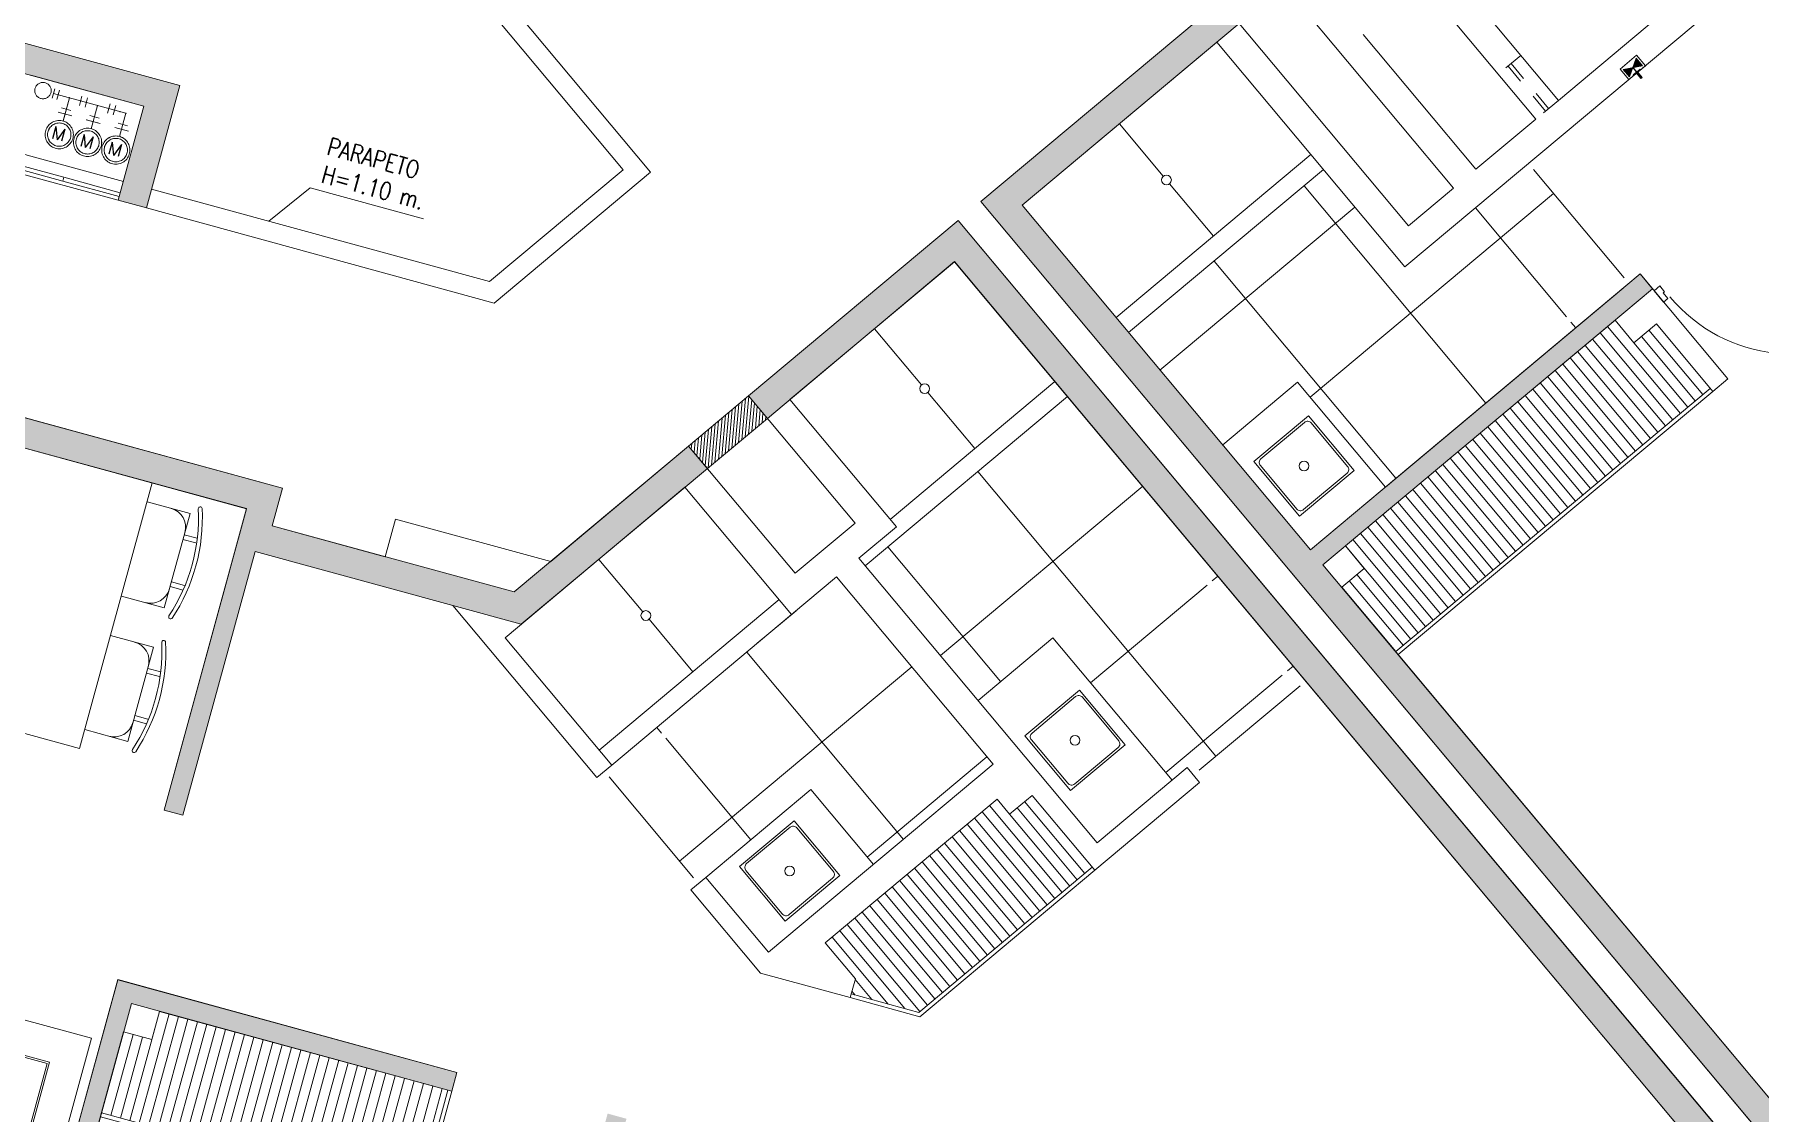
# Model space of a CAD drawing. Header units: millimetres. Extents: x 2471 to 2909, y 1327 to 1568.
# Drawn here: x 2630.37 to 2639.2, y 1347.14 to 1352.66 of the extents above; entities that cross this region are included whole.
import ezdxf
from ezdxf.enums import TextEntityAlignment as Align

# ---------------------------------------------------------------- set-up
doc = ezdxf.new("R2010")
doc.units = ezdxf.units.MM
for name, pattern in [('AF', [0.95, 0.75, -0.1, 0, -0.1]), ('CONTINUA', [0]), ('HIDDEN', [0.375, 0.25, -0.125])]:
    doc.linetypes.add(name, pattern=pattern)
doc.layers.get('0').update_dxf_attribs({"color": 251, "lineweight": 9})
for name, color, linetype, lineweight in [('A-MOBILIARIO', 251, 'Continuous', 13), ('A-MURO BAJO', 251, 'Continuous', 13), ('A-MUROS', 251, 'Continuous', 13), ('A-PLACAS', 251, 'Continuous', 13), ('A-PROYECCIONES', 251, 'HIDDEN', 13), ('A-PUERTAS', 251, 'Continuous', 13), ('A-SANITARIOS', 251, 'Continuous', 13), ('A_50_TextoIndicaciones', 251, 'Continuous', 13), ('ACCESORIOS', 251, 'Continuous', 13), ('AF', 251, 'AF', 13), ('CLOSET', 251, 'Continuous', 13), ('Gas', 251, 'G_Larga', 13), ('HATCH', 251, 'Continuous', 13)]:
    doc.layers.add(name, color=color, linetype=linetype, lineweight=lineweight)
doc.styles.add('ROMANS', font='romans.shx', dxfattribs={"width": 0.8})
doc.styles.get("Standard").update_dxf_attribs({"font": 'arial.ttf'})
doc.linetypes.add('G_Larga', pattern='A,2,-0.01,["G",Standard,S=0.1,R=0,X=0,Y=-0.05],-0.1', length=2.11)

# ---------------------------------------------------------------- blocks, each defined once
blk = doc.blocks.new('teeagua')
at = {"layer": 'ACCESORIOS', "ltscale": 10}
for p, q in [((-0.0598, -0.0252), (-0.0598, 0.0247)), ((0.0252, 0.0598), (-0.0247, 0.0598)), ((0.0598, -0.0252), (0.0598, 0.0247))]:
    blk.add_line(p, q, dxfattribs=at)
at = {"layer": 'ACCESORIOS'}
blk.add_point((0, 0), dxfattribs=at)
blk = doc.blocks.new('A-COMUN_PISO-1')
at = {"elevation": 0}
blk.add_lwpolyline([(-30.8446, 11.1118), (-30.5728, 11.1061), (-30.2299, 10.6125)], dxfattribs=at)
at = {"layer": 'A-MURO BAJO', "color": 4}
for p, q in [((-31.2853, 11.7462, 0), (-31.6275, 12.239, 0)), ((-31.3674, 11.6891, 0), (-31.7097, 12.1819, 0))]:
    blk.add_line(p, q, dxfattribs=at)
at = {"layer": 'A-MURO BAJO', "elevation": 0}
for points in [[(-29.1856, 16.7354), (-29.1856, 10.05), (-30.2289, 10.05), (-31.2818, 11.566)], [(-29.2856, 16.666), (-29.2856, 10.15), (-30.1766, 10.15), (-31.1997, 11.623)]]:
    blk.add_lwpolyline(points, dxfattribs=at)
at = {"layer": 'A-MUROS'}
for p, q in [((-31.299, 12.4672, 0), (-30.9567, 11.9744, 0)), ((-31.3674, 11.6891, 0), (-30.9567, 11.9744, 0)), ((-31.3674, 11.6891, 0), (-31.2818, 11.566, 0))]:
    blk.add_line(p, q, dxfattribs=at)
at = {"layer": 'A-MUROS', "elevation": 0}
blk.add_lwpolyline([(-31.2818, 11.5659), (-30.7479, 11.9368), (-32.4878, 14.4418)], dxfattribs=at)
at = {"layer": 'A-PUERTAS', "color": 6, "elevation": 0}
for points in [[(-31.5057, 11.9584), (-31.6768, 12.2047), (-31.6933, 12.1933), (-31.5221, 11.9469)], [(-31.5057, 11.9584), (-31.3346, 11.712), (-31.351, 11.7005), (-31.5221, 11.9469)]]:
    blk.add_lwpolyline(points, close=True, dxfattribs=at)
at = {"layer": 'AF'}
for p, q in [((-31.2908, 12.3066, 0), (-31.2498, 12.335, 0)), ((-31.2703, 12.3208, 0), (-31.0513, 12.0055, 0)), ((-31.2226, 12.2517, 0), (-31.3236, 12.1816, 0)), ((-31.3134, 12.2326, 0), (-31.2718, 12.1727, 0)), ((-31.137, 12.1286, 0), (-31.2381, 12.0584, 0)), ((-31.228, 12.1098, 0), (-31.1864, 12.0499, 0)), ((-31.0649, 12.0689, 0), (-31.1059, 12.0404, 0)), ((-31.0515, 12.0054, 0), (-31.1525, 11.9352, 0)), ((-31.1423, 11.9862, 0), (-31.1007, 11.9263, 0)), ((-31.115, 11.9919, 0), (-31.0865, 11.9509, 0))]:
    blk.add_line(p, q, dxfattribs=at)
for centre, radius in [((-31.3023, 12.3668, 0), 0.042), ((-31.3831, 12.1403, 0), 0.0723), ((-31.3831, 12.1403, 0), 0.0598), ((-31.2975, 12.0171, 0), 0.0723), ((-31.2975, 12.0171, 0), 0.0598), ((-31.2119, 11.8939, 0), 0.0723), ((-31.2119, 11.8939, 0), 0.0598)]:
    blk.add_circle(centre, radius, dxfattribs=at)
for p in [(-31.0688, 12.0304, 0), (-31.0515, 12.0054, 0)]:
    blk.add_point(p, dxfattribs=at)
at = {"layer": 'AF', "rotation": 124.7822214649635}
for p in [(-31.2226, 12.2517, 0), (-31.137, 12.1286, 0)]:
    blk.add_blockref('teeagua', p, dxfattribs=at)
at = {"layer": 'A_50_TextoIndicaciones', "color": 2, "style": 'ROMANS', "width": 0.8}
for s, p in [('PARAPETO', (-30.2269, 11.0153, 0)), ('H=1.10 m.', (-30.325, 10.9013, 0))]:
    blk.add_text(s, height=0.09, rotation=304.78222, dxfattribs=at).set_placement(p, align=Align.MIDDLE_CENTER)
at = {"layer": 'AF', "style": 'ROMANS', "width": 1.1}
for p in [(-31.43, 12.1567, 0), (-31.3444, 12.0335, 0), (-31.2589, 11.9103, 0)]:
    blk.add_text('M', height=0.064, rotation=304.78231, dxfattribs=at).set_placement(p)
blk = doc.blocks.new('ESTRUCTURAS_PISO-1')
at = {"layer": 'HATCH'}
h = blk.add_hatch(color=256, dxfattribs=at)
h.dxf.hatch_style = 1
h.paths.add_polyline_path([(0.15, 19.45), (0.15, 14.6), (0, 14.6), (0, 19.45)])
h.paths.add_polyline_path([(0.15, 25.95), (-5.75, 25.95), (-5.75, 24.9), (-5.6, 24.9), (-5.6, 25.8), (0, 25.8), (0, 20.55), (-1.4, 20.55), (-1.4, 20.45), (0, 20.45), (0, 19.5), (1.8, 19.5), (1.8, 20.15), (1.7, 20.15), (1.7, 19.65), (0.15, 19.65)])
h.paths.add_polyline_path([(-2.4, 21.4), (-2.3, 21.4), (-2.3, 23.1), (-5.75, 23.1), (-5.75, 21.8), (-5.65, 21.8), (-5.65, 23), (-2.4, 23)], flags=17)
h.paths.add_polyline_path([(-5.75, 20.45), (-2.3, 20.45), (-2.3, 20.6), (-5.75, 20.6)], flags=17)
h.paths.add_polyline_path([(-6.25, 17.5), (-6.25, 17.75), (-5, 17.75), (-5, 17.5)])
h.paths.add_polyline_path([(1.15, 15.1), (1.05, 15.1), (1.05, 13.1), (0.15, 13.1), (0.15, 13.7), (0, 13.7), (0, 13.025), (0, 12.35), (0.15, 12.35), (0.15, 12.95), (1.05, 12.95), (1.05, 10.95), (1.15, 10.95), (1.15, 12.95), (6.4, 12.95), (6.4, 12.6), (6.55, 12.6), (6.55, 13.025), (6.55, 13.45), (6.4, 13.45), (6.4, 13.1), (1.15, 13.1)])
h.paths.add_polyline_path([(0.15, 6.5), (0.15, 11.45), (0, 11.45), (0, 6.6), (-1.45, 6.6), (-1.45, 7.05), (-4.1, 7.05), (-4.1, 6.9), (-1.6, 6.9), (-1.6, 6.45), (0, 6.45), (0, 1.15), (-0.9, 1.15), (-0.9, 1), (0, 1), (0, 0), (4.6, 0), (4.6, 0.15), (0.15, 0.15), (0.15, 6.35), (1.8, 6.35), (1.8, 6.5)])
h.paths.add_polyline_path([(2.7, 5.55), (6.15, 5.55), (6.15, 5.65), (2.7, 5.65)])
h.paths.add_polyline_path([(2.7, 6.45), (2.8, 6.45), (2.8, 8.15), (6.05, 8.15), (6.05, 6.85), (6.15, 6.85), (6.15, 8.25), (2.7, 8.25)])
h.paths.add_polyline_path([(2.8, 3.05), (6.05, 3.05), (6.05, 4.35), (6.15, 4.35), (6.15, 2.9), (2.7, 2.9), (2.7, 4.75), (2.8, 4.75)])
h.paths.add_polyline_path([(-8.4, 9.4), (-8.4, 9.3), (-6.65, 9.3), (-6.65, 8.4), (-7.25, 8.4), (-7.25, 8.25), (-6.5, 8.25), (-6.5, 15.55), (-4, 15.55), (-4, 8.25), (-1.9, 8.25), (-1.9, 8.4), (-3.85, 8.4), (-3.85, 12.1), (-1.2, 12.1), (-1.2, 12.25), (-3.85, 12.25), (-3.85, 13.85), (-1.2, 13.85), (-1.2, 14), (-3.85, 14), (-3.85, 15.7), (-6.65, 15.7), (-6.65, 9.4)])
h.paths.add_polyline_path([(-10.9, 0.4), (-10.75, 0.4), (-10.75, 3.5), (-10.6, 3.5), (-10.6, 0.2), (-10.9, 0.2)])
h.paths.add_polyline_path([(-6.15, 5.25), (-6.3, 5.25), (-6.3, 6.9), (-11.1, 6.9), (-11.1, 7.05), (-4.75, 7.05), (-4.75, 6.9), (-6.15, 6.9)])
h.paths.add_polyline_path([(-12, 6.9), (-12.6, 6.9), (-12.6, 6), (-10.6, 6), (-10.6, 5.9), (-12.6, 5.9), (-12.6, 0.4), (-12.45, 0.4), (-12.45, 0.2), (-12.6, 0.2), (-12.75, 0.2), (-12.75, 6.9), (-14.95, 6.9), (-14.95, 7.05), (-12.6, 7.05), (-12, 7.05)])
h.paths.add_polyline_path([(-6.2, 4.25), (-7.8, 4.25), (-7.8, 0.8), (-6.6, 0.8), (-6.6, 0.7), (-7.9, 0.7), (-7.9, 4.35), (-6.2, 4.35)])
h.paths.add_polyline_path([(-5.3, 4.35), (-5.3, 0.7), (-5.4, 0.7), (-5.4, 4.35)])
h.paths.add_polyline_path([(-2.8, 4.25), (-4.5, 4.25), (-4.5, 4.35), (-2.7, 4.35), (-2.7, 0.7), (-4.1, 0.7), (-4.1, 0.8), (-2.8, 0.8)])
h.paths.add_polyline_path([(-8.1, 14.9), (-8.4, 14.9), (-8.4, 11.8), (-8.25, 11.8), (-8.25, 14.7), (-8.1, 14.7)])
h.paths.add_polyline_path([(-16.3, 11.05), (-14.6, 11.05), (-14.6, 10.95), (-16.4, 10.95), (-16.4, 14.4), (-15, 14.4), (-15, 14.3), (-16.3, 14.3)])
h.paths.add_polyline_path([(-12.8, 10.05), (-12.8, 8.4), (-8.15, 8.4), (-8.15, 8.25), (-14.35, 8.25), (-14.35, 8.4), (-12.95, 8.4), (-12.95, 10.05)])
h.paths.add_polyline_path([(-13.7, 10.95), (-13.7, 14.4), (-13.8, 14.4), (-13.8, 10.95)])
h.paths.add_polyline_path([(-19.1, 8.4), (-19.1, 13.15), (-18.2, 13.15), (-18.2, 13.3), (-19.25, 13.3), (-19.25, 8.25), (-15, 8.25), (-15, 8.4)])
h.paths.add_polyline_path([(-11.2, 11.05), (-11.2, 14.3), (-12.45, 14.3), (-12.45, 14.4), (-11.1, 14.4), (-11.1, 10.95), (-12.9, 10.95), (-12.9, 11.05)])
h.paths.add_polyline_path([(-19.1, 0.85), (-17.8, 0.85), (-17.8, 0.7), (-19.25, 0.7), (-19.25, 7.05), (-17.65, 7.05), (-17.65, 6.9), (-19.1, 6.9), (-19.1, 4.6), (-16.9, 4.6), (-16.9, 4.5), (-19.1, 4.5)])
h.paths.add_polyline_path([(-16, 0.7), (-15.85, 0.7), (-15.85, 4.5), (-16, 4.5)])
h.paths.add_polyline_path([(-23.7117, 4.695), (-26.8328, 2.5272), (-26.7757, 2.4451), (-23.6547, 4.6128)])
h.paths.add_polyline_path([(-26.5244, 11.8122), (-27.6653, 13.4548), (-27.5421, 13.5404), (-26.4012, 11.8978), (-25.7851, 12.3256), (-25.3573, 11.7096), (-25.4805, 11.6241), (-25.8228, 12.1169), (-26.562, 11.6034), (-25.4211, 9.9608), (-25.5032, 9.9037), (-26.6441, 11.5464), (-30.8739, 8.6085), (-30.6743, 8.321), (-30.7975, 8.2355), (-31.2824, 8.9336), (-31.1592, 9.0192), (-30.9595, 8.7317)])
h.paths.add_polyline_path([(-22.35, 2.3), (-22.95, 2.3), (-22.95, 2.3712), (-23.7733, 3.5565), (-23.1983, 3.9558), (-23.1413, 3.8737), (-23.6341, 3.5314), (-22.8483, 2.4), (-22.25, 2.4), (-22.25, 0.2), (-22.95, 0.2), (-22.95, 0.3), (-22.35, 0.3)])
h.paths.add_polyline_path([(-25.968, 1.5451), (-26.0912, 1.4595), (-25.2164, 0.2), (-24.15, 0.2), (-24.15, 0.35), (-25.1379, 0.35)])
h.paths.add_polyline_path([(-24.2502, 5.295), (-25.22, 6.6912), (-28.1768, 4.6376), (-27.4352, 3.5699), (-27.5173, 3.5128), (-28.316, 4.6627), (-25.1949, 6.8304), (-24.1681, 5.352)])
h.paths.add_polyline_path([(-19.4, 0.7), (-20.45, 0.7), (-20.45, 0.85), (-19.55, 0.85), (-19.55, 6.9), (-20.8, 6.9), (-20.8, 7.05), (-19.4, 7.05)])
h.paths.add_polyline_path([(-24.9671, 10.8849), (-23.1416, 8.2566), (-24.4558, 7.3438), (-24.3987, 7.2617), (-23.2488, 8.0604), (-22.4428, 6.9), (-21.2, 6.9), (-21.2, 7.05), (-22.3644, 7.05), (-23.0971, 8.1049), (-22.9328, 8.219), (-24.8439, 10.9704)])
h.paths.add_polyline_path([(-29.6365, 12.0857), (-29.5509, 11.9625), (-32.0149, 10.2512), (-31.9293, 10.128), (-32.1346, 9.9854), (-32.3058, 10.2318)])
h.paths.add_polyline_path([(-36.7796, 20.0913), (-32.9194, 22.7724), (-33.0049, 22.8956), (-36.9884, 20.1289), (-36.3894, 19.2665), (-36.2662, 19.3521)])
h.paths.add_polyline_path([(-33.4575, 18.9895), (-32.4877, 17.5933), (-32.4056, 17.6503), (-33.4324, 19.1287), (-36.4303, 17.0465), (-35.6316, 15.8967), (-35.5495, 15.9537), (-36.2911, 17.0214)])
h.paths.add_polyline_path([(-31.9492, 16.9933), (-34.9471, 14.9111), (-34.89, 14.8289), (-31.8922, 16.9111)])
h.paths.add_polyline_path([(-33.4103, 12.8737), (-34.1233, 13.9004), (-34.2055, 13.8434), (-33.4354, 12.7346), (-30.4375, 14.8167), (-31.4358, 16.2541), (-31.518, 16.197), (-30.5767, 14.8418)])
h.paths.add_polyline_path([(-26.3945, 13.7287), (-26.5177, 13.6432), (-29.2559, 17.5855), (-29.1327, 17.6711)])
h.paths.add_polyline_path([(6.4, 14.95), (3.55, 14.95), (3.55, 15.1), (6.65, 15.1), (6.65, 14.8), (6.4, 14.8)])
h.paths.add_polyline_path([(2.7, 20.4), (6.15, 20.4), (6.15, 20.5), (2.7, 20.5)])
h.paths.add_polyline_path([(6.15, 17.8), (6.15, 19.2), (6.05, 19.2), (6.05, 17.9), (2.8, 17.9), (2.8, 19.6), (2.7, 19.6), (2.7, 17.8)])
h.paths.add_polyline_path([(5.05, 25.95), (0.2, 25.95), (0.2, 25.8), (4.9, 25.8), (4.9, 24.9), (5.05, 24.9)])
h.paths.add_polyline_path([(2.7, 23.1), (2.7, 21.3), (2.8, 21.3), (2.8, 23), (6.05, 23), (6.05, 21.7), (6.15, 21.7), (6.15, 23.1)])
h.paths.add_polyline_path([(-23.7523, 12.6418), (-22.0124, 10.1367), (-22.5463, 9.7659), (-22.6318, 9.8892), (-22.2212, 10.1744), (-23.8755, 12.5562), (-24.2862, 12.271), (-25.7123, 14.3243), (-25.5891, 14.4099), (-24.2485, 12.4797), (-23.2219, 13.1928), (-24.5054, 15.0408), (-24.9161, 14.7556), (-24.9731, 14.8377), (-24.4393, 15.2085), (-23.0987, 13.2784), (-18.7867, 16.2733), (-18.8723, 16.3965), (-18.708, 16.5106), (-18.5369, 16.2642)])
h.paths.add_polyline_path([(-20.0417, 18.0802), (-19.9562, 17.957), (-19.7919, 18.0711), (-19.963, 18.3175), (-22.4681, 16.5776), (-22.3825, 16.4544)])
h.paths.add_polyline_path([(-29.1612, 17.7122), (-30.6396, 16.6853), (-30.7252, 16.8085), (-29.37, 17.7498), (-32.9639, 22.9242), (-27.5431, 26.6892), (-26.8015, 25.6215), (-26.9247, 25.5359), (-27.5807, 26.4804), (-32.7551, 22.8865), (-29.8457, 18.6978), (-28.4906, 19.639), (-28.4335, 19.5569), (-29.7887, 18.6156)])
h.paths.add_polyline_path([(-27.4947, 19.7828), (-27.4376, 19.7007), (-24.5219, 21.7258), (-24.579, 21.808)])
h.paths.add_polyline_path([(-27.8689, 20.4969), (-27.951, 20.4399), (-28.9779, 21.9183), (-25.7747, 24.1431), (-25.7176, 24.0609), (-26.0051, 23.8613), (-25.2635, 22.7936), (-25.3456, 22.7365), (-26.0872, 23.8042), (-28.8387, 21.8932)])
h.paths.add_polyline_path([(-26.9812, 19.0436), (-26.0115, 17.6474), (-23.0958, 19.6725), (-23.8374, 20.7402), (-23.9195, 20.6832), (-23.2349, 19.6976), (-25.9864, 17.7866), (-26.8991, 19.1007)])
h.paths.add_polyline_path([(6.4, 11.25), (6.4, 11.1), (3.55, 11.1), (3.55, 10.95), (6.65, 10.95), (6.65, 11.25)])
edge = h.paths.add_edge_path()
edge.add_line((-29.9383, 6.8232), (-27.4744, 8.5346))
edge.add_line((-27.4744, 8.5346), (-27.5599, 8.6578))
edge.add_line((-27.5599, 8.6578), (-29.8186, 7.089))
edge.add_line((-29.8186, 7.089), (-29.9041, 7.2122))
edge.add_line((-29.9041, 7.2122), (-30.1095, 7.0696))
edge.add_line((-30.1095, 7.0696), (-29.9383, 6.8232))
edge = h.paths.add_edge_path(flags=17)
edge.add_line((-6.65, 15.7), (-6.25, 15.7))
h.paths.add_polyline_path([(-1.45, 15.4), (-1.45, 16.25), (-1.2, 16.25), (-1.2, 15.4)])
h.paths.add_polyline_path([(-2.6, 17.5), (-2.6, 17.75), (-1.5, 17.75), (-1.5, 17.5)])
h.paths.add_polyline_path([(-17.35, 7.05), (-15.85, 7.05), (-15.85, 6.9), (-17.35, 6.9)])
at = {"layer": 'A-PLACAS'}
for points in [[(-23.7523, 12.6418), (-22.0124, 10.1367), (-22.5463, 9.7659), (-22.6318, 9.8892), (-22.2212, 10.1744), (-23.8755, 12.5562), (-24.2862, 12.271), (-25.7123, 14.3243), (-25.5891, 14.4099), (-24.2485, 12.4797), (-23.2219, 13.1928), (-24.5054, 15.0408), (-24.9161, 14.7556), (-24.9731, 14.8377), (-24.4393, 15.2085), (-23.0987, 13.2784), (-18.7867, 16.2733), (-18.8723, 16.3965), (-18.708, 16.5106), (-18.5369, 16.2642)], [(-24.9671, 10.8849), (-23.1416, 8.2566), (-24.4558, 7.3438), (-24.3987, 7.2617), (-23.2488, 8.0604), (-22.4428, 6.9), (-21.2, 6.9), (-21.2, 7.05), (-22.3644, 7.05), (-23.0971, 8.1049), (-22.9328, 8.219), (-24.8439, 10.9704)], [(-19.1, 0.85), (-17.8, 0.85), (-17.8, 0.7), (-19.25, 0.7), (-19.25, 7.05), (-17.65, 7.05), (-17.65, 6.9), (-19.1, 6.9), (-19.1, 4.6), (-16.9, 4.6), (-16.9, 4.5), (-19.1, 4.5)], [(-24.2502, 5.295), (-25.22, 6.6912), (-28.1768, 4.6376), (-27.4352, 3.5699), (-27.5173, 3.5128), (-28.316, 4.6627), (-25.1949, 6.8304), (-24.1681, 5.352)]]:
    blk.add_lwpolyline(points, close=True, dxfattribs=at)
at = {"layer": 'A-PLACAS', "elevation": 0}
blk.add_lwpolyline([(-19.4, 0.7), (-20.45, 0.7), (-20.45, 0.85), (-19.55, 0.85), (-19.55, 6.9), (-20.8, 6.9), (-20.8, 7.05), (-19.4, 7.05)], close=True, dxfattribs=at)
blk = doc.blocks.new('BOWL-ITALGRIF_VARADERO')
blk.add_lwpolyline([(0.1825, 0.1825), (-0.1825, 0.1825), (-0.1825, -0.1825), (0.1825, -0.1825)], close=True)
blk.add_lwpolyline([(0.145, 0.17), (-0.145, 0.17, 0.414214), (-0.17, 0.145), (-0.17, -0.145, 0.414214), (-0.145, -0.17), (0.145, -0.17, 0.414214), (0.17, -0.145), (0.17, 0.145, 0.414214)], format="xyb", close=True)
blk.add_circle((0, 0), 0.025)
blk = doc.blocks.new('P-90 MARCO 3.5x1.5')
at = {"layer": 'A-PUERTAS'}
for p, q in [((0.038, 0.0762), (0.038, 0.8962)), ((0.038, 0.8962), (0.073, 0.8962)), ((0.073, 0.8962), (0.073, 0.0762)), ((0.038, 0.0762), (0.073, 0.0762))]:
    blk.add_line(p, q, dxfattribs=at)
at = {"layer": 'A-PUERTAS', "linetype": 'Continuous'}
for p, q in [((0, 0), (0, 0.0762)), ((0, 0.0762), (0.028, 0.0762)), ((0.028, 0.0762), (0.028, 0.0382)), ((0.028, 0.0382), (0.038, 0.0382)), ((0.038, 0.0382), (0.038, 0)), ((0.862, 0.0382), (0.862, 0)), ((0.872, 0.0382), (0.862, 0.0382)), ((0.9, 0.0762), (0.872, 0.0762)), ((0.872, 0.0762), (0.872, 0.0382)), ((0.9, 0), (0.9, 0.0762)), ((0, 0), (0.038, 0)), ((0.9, 0), (0.862, 0))]:
    blk.add_line(p, q, dxfattribs=at)
at = {"layer": 'A-PUERTAS', "color": 7, "linetype": 'Continuous'}
blk.add_arc((0.038, 0.0762), 0.82, 0, 87.55371, dxfattribs=at)
blk = doc.blocks.new('A$C63D03590')
at = {"layer": 'Gas', "linetype": 'Continuous', "lineweight": 0, "true_color": 0xa87e00}
for points in [[(0.007, -0.059), (0.007, 0), (-0.008, 0), (-0.008, -0.059)], [(0.073, -0.073), (0.073, -0.157), (-0.073, -0.073), (-0.073, -0.157)], [(0.037, -0.059), (-0.038, -0.059), (-0.038, -0.066), (0.037, -0.066)]]:
    blk.add_hatch(color=44, dxfattribs=at).paths.add_polyline_path(points)
at = {"color": 44, "true_color": 0xa87e00}
for p, q in [((0.007, 0), (-0.008, 0)), ((-0.008, -0.059), (-0.008, 0)), ((0.007, -0.059), (0.007, 0)), ((-0.073, -0.073), (-0.073, -0.157)), ((0.073, -0.073), (-0.073, -0.157)), ((-0.073, -0.073), (0.073, -0.157)), ((-0.038, -0.059), (0.037, -0.059)), ((-0.038, -0.066), (-0.038, -0.059)), ((-0.038, -0.066), (0.037, -0.066)), ((0, -0.115), (0, -0.066)), ((0.037, -0.066), (0.037, -0.059)), ((0.073, -0.157), (0.073, -0.073))]:
    blk.add_line(p, q, dxfattribs=at)
at = {"color": 44, "linetype": 'CONTINUA', "lineweight": 30, "ltscale": 10, "true_color": 0xa87e00}
blk.add_line((0, -0.115), (0, -0.066), dxfattribs=at)
at = {"color": 44, "linetype": 'CONTINUA', "lineweight": 20, "ltscale": 10, "true_color": 0xa87e00}
for points in [[(-0.038, -0.059), (-0.038, -0.066), (0.037, -0.066), (0.037, -0.059), (0.007, -0.059), (0.007, 0), (-0.008, 0), (-0.008, -0.059), (-0.038, -0.059)], [(-0.073, -0.073), (0.073, -0.157), (0.073, -0.073), (-0.073, -0.157), (-0.073, -0.073)]]:
    blk.add_lwpolyline(points, dxfattribs=at)
at = {"color": 44, "linetype": 'CONTINUA', "lineweight": 20, "true_color": 0xa87e00}
blk.add_lwpolyline([(0.037, -0.059), (-0.038, -0.059), (-0.038, -0.066), (0.037, -0.066)], close=True, dxfattribs=at)
blk = doc.blocks.new('A$C2A08204E')
for p, q in [((0, 0), (0, 1.76)), ((0, 1.76), (2.575, 1.76)), ((2.575, 1.76), (2.575, 1.01)), ((0.175, 0.175), (0.175, 1.585)), ((0.175, 1.585), (2.4, 1.585)), ((0.185, 1.575), (0.75, 1.575)), ((0.185, 1.01), (0.185, 1.575)), ((0.75, 1.01), (0.75, 1.575)), ((0.76, 1.575), (1.565, 1.575)), ((0.76, 1.01), (0.76, 1.575)), ((1.565, 1.575), (1.565, 1.01)), ((1.585, 1.575), (2.39, 1.575)), ((1.585, 1.01), (1.585, 1.575)), ((2.39, 1.575), (2.39, 1.01)), ((2.4, 1.01), (2.4, 1.585)), ((0.185, 1.01), (0.75, 1.01)), ((0.185, 0.185), (0.185, 1)), ((0.75, 1), (0.185, 1)), ((0.75, 1), (0.75, 0)), ((2.575, 1.01), (0.76, 1.01)), ((0.75, 0.185), (0.185, 0.185)), ((0.75, 0.175), (0.175, 0.175)), ((0.75, 0), (0, 0))]:
    blk.add_line(p, q)
blk = doc.blocks.new('A$C72FD42DB')
for p, q in [((0.0573, 1.3564), (0.0573, 1.3564)), ((0.3255, 1.41), (1.3255, 1.41)), ((0.3255, 0), (0.3255, 1.41)), ((1.3255, 0), (1.3255, 1.41)), ((1.5937, 1.3564), (1.5937, 1.3564)), ((0.0977, 0.8097), (0.0977, 1.3097)), ((0.0977, 1.3097), (0.3255, 1.3097)), ((1.5532, 1.3097), (1.3255, 1.3097)), ((1.5532, 0.8097), (1.5532, 1.3097)), ((0.0286, 1.1974), (0.0977, 1.1974)), ((0.0286, 1.1724), (0.0977, 1.1724)), ((1.6224, 1.1974), (1.5532, 1.1974)), ((1.6224, 1.1724), (1.5532, 1.1724)), ((0.0286, 0.947), (0.0977, 0.947)), ((0.0286, 0.922), (0.0977, 0.922)), ((1.6224, 0.947), (1.5532, 0.947)), ((1.6224, 0.922), (1.5532, 0.922)), ((0.3255, 0.8097), (0.0977, 0.8097)), ((1.3255, 0.8097), (1.5532, 0.8097)), ((0.0573, 0.7629), (0.0573, 0.7629)), ((1.5937, 0.7629), (1.5937, 0.7629)), ((0.0573, 0.6471), (0.0573, 0.6471)), ((1.5937, 0.6471), (1.5937, 0.6471)), ((0.0977, 0.6003), (0.0977, 0.1003)), ((0.3255, 0.6003), (0.0977, 0.6003)), ((1.3255, 0.6003), (1.5532, 0.6003)), ((1.5532, 0.6003), (1.5532, 0.1003)), ((0.0286, 0.488), (0.0977, 0.488)), ((0.0286, 0.463), (0.0977, 0.463)), ((1.6224, 0.488), (1.5532, 0.488)), ((1.6224, 0.463), (1.5532, 0.463)), ((0.0286, 0.2376), (0.0977, 0.2376)), ((0.0286, 0.2126), (0.0977, 0.2126)), ((1.6224, 0.2376), (1.5532, 0.2376)), ((1.6224, 0.2126), (1.5532, 0.2126)), ((0.0977, 0.1003), (0.3255, 0.1003)), ((1.5532, 0.1003), (1.3255, 0.1003)), ((0.0573, 0.0536), (0.0573, 0.0536)), ((1.5937, 0.0536), (1.5937, 0.0536)), ((0.3255, 0), (1.3255, 0))]:
    blk.add_line(p, q)
for centre, radius, start, end in [((0.9298, 1.0597), 0.9317, 161.83805, 198.16195), ((0.9298, 1.0597), 0.9117, 161.83805, 198.16195), ((0.054, 1.347), 0.01, 71.2164, 161.83805), ((0.054, 1.347), 0.01, 341.83805, 71.2164), ((1.5969, 1.347), 0.01, 108.7836, 198.16195), ((0.7212, 1.0597), 0.9117, 341.83805, 18.16195), ((1.5969, 1.347), 0.01, 18.16195, 108.7836), ((0.7212, 1.0597), 0.9317, 341.83805, 18.16195), ((0.1977, 1.2097), 0.1, 90, 180), ((1.4532, 1.2097), 0.1, 0, 90), ((0.1977, 0.9097), 0.1, 180, 270), ((1.4532, 0.9097), 0.1, 270, 0), ((0.054, 0.7724), 0.01, 198.16195, 288.7836), ((0.054, 0.7724), 0.01, 288.7836, 18.16195), ((1.5969, 0.7724), 0.01, 161.83805, 251.2164), ((1.5969, 0.7724), 0.01, 251.2164, 341.83805), ((0.9298, 0.3503), 0.9317, 161.83805, 198.16195), ((0.9298, 0.3503), 0.9117, 161.83805, 198.16195), ((0.054, 0.6376), 0.01, 71.2164, 161.83805), ((0.054, 0.6376), 0.01, 341.83805, 71.2164), ((1.5969, 0.6376), 0.01, 108.7836, 198.16195), ((0.7212, 0.3503), 0.9117, 341.83805, 18.16195), ((1.5969, 0.6376), 0.01, 18.16195, 108.7836), ((0.7212, 0.3503), 0.9317, 341.83805, 18.16195), ((0.1977, 0.5003), 0.1, 90, 180), ((1.4532, 0.5003), 0.1, 0, 90), ((0.1977, 0.2003), 0.1, 180, 270), ((1.4532, 0.2003), 0.1, 270, 0), ((0.054, 0.063), 0.01, 198.16195, 288.7836), ((0.054, 0.063), 0.01, 288.7836, 18.16195), ((1.5969, 0.063), 0.01, 161.83805, 251.2164), ((1.5969, 0.063), 0.01, 251.2164, 341.83805)]:
    blk.add_arc(centre, radius, start, end)

msp = doc.modelspace()

# ---------------------------------------------------------------- hatches: boundary and pattern name
at = {"layer": 'HATCH'}
h = msp.add_hatch(dxfattribs=at)
h.set_pattern_fill('_USER', color=256, scale=0.6, angle=39.92554, double=1, pattern_type=0)
h.set_pattern_definition([(39.926, (2636.875, 1350.0045), (-0.38507, 0.46013), []), (129.926, (2636.875, 1350.0045), (-0.46013, -0.38507), [])])
h.paths.add_polyline_path([(2637.2815, 1350.3446), (2638.4984, 1351.3631), (2638.4805, 1351.3846), (2638.5096, 1351.4089), (2638.0321, 1351.9795), (2638.003, 1351.9551), (2637.985, 1351.9766), (2637.3815, 1351.4716), (2636.9644, 1351.97), (2635.9674, 1351.1357), (2636.4488, 1350.5605), (2636.8322, 1350.8814)])
h.paths.add_polyline_path([(2637.9219, 1350.9301), (2638.474, 1351.3922), (2638.4516, 1351.4191), (2637.8994, 1350.957)], flags=16)
h = msp.add_hatch(dxfattribs=at)
h.set_pattern_fill('_USER', color=256, scale=0.05, angle=129.92554, pattern_type=0)
h.set_pattern_definition([(129.9255, (2636.962205, 1349.947044), (-0.038344, -0.0320896), [])])
h.paths.add_polyline_path([(2637.1735, 1349.9283), (2637.0585, 1349.832), (2637.3344, 1349.5023), (2638.9449, 1350.85), (2638.6689, 1351.1798), (2638.5539, 1351.0835), (2638.4576, 1351.1985), (2637.0772, 1350.0433)])
h = msp.add_hatch(dxfattribs=at)
h.set_pattern_fill('ANSI31', color=256, scale=0.005, angle=39.92554)
h.set_pattern_definition([(84.92553827, (-860.938828, -2760.203315), (-0.01581277935, 0.00140414892), [])])
h.paths.add_polyline_path([(2634.1182, 1350.6965), (2633.8115, 1350.4398), (2633.7152, 1350.5548), (2634.0219, 1350.8115)])
h = msp.add_hatch(dxfattribs=at)
h.set_pattern_fill('_USER', color=256, scale=0.6, angle=39.92554, double=1, pattern_type=0)
h.set_pattern_definition([(39.926, (2635.6544, 1350.80856), (-0.38507, 0.46013), []), (129.926, (2635.6544, 1350.80856), (-0.46013, -0.38507), [])])
h.paths.add_polyline_path([(2636.1257, 1348.921), (2636.1899, 1348.8443), (2636.2666, 1348.9085), (2636.2742, 1348.8994), (2636.2957, 1348.9173), (2636.3201, 1348.8882), (2636.8446, 1349.3272), (2636.8523, 1349.3336), (2636.8279, 1349.3627), (2636.8494, 1349.3807), (2635.6544, 1350.8086), (2634.6191, 1349.9421), (2635.1967, 1349.2519), (2635.5802, 1349.5728)])
h.paths.add_polyline_path([(2636.361, 1349.8506), (2636.3878, 1349.873), (2636.8202, 1349.3563), (2636.7934, 1349.3339)], flags=16)
h = msp.add_hatch(dxfattribs=at)
h.set_pattern_fill('_USER', color=256, scale=0.6, angle=39.92554, double=1, pattern_type=0)
h.set_pattern_definition([(39.926, (2634.472, 1349.8842), (-0.38507, 0.46013), []), (129.926, (2634.472, 1349.8842), (-0.46013, -0.38507), [])])
h.paths.add_polyline_path([(2634.3399, 1348.7956), (2634.6607, 1348.4122), (2635.2743, 1348.9256), (2634.472, 1349.8842), (2634.2419, 1349.6917), (2633.36, 1348.9536), (2633.3126, 1348.9139), (2633.3305, 1348.8924), (2633.3014, 1348.868), (2633.3078, 1348.8604), (2633.7404, 1348.3435), (2633.7468, 1348.3358), (2633.7759, 1348.3602), (2633.7939, 1348.3387), (2633.803, 1348.3464)])
h.paths.add_polyline_path([(2633.8761, 1349.2903), (2633.3594, 1348.8579), (2633.337, 1348.8847), (2633.8537, 1349.3172)], flags=16)
h = msp.add_hatch(dxfattribs=at)
h.set_pattern_fill('_USER', color=256, scale=0.05, angle=489.92554, pattern_type=0)
h.set_pattern_definition([(129.9255, (2635.723507, 1348.3888), (-0.038344, -0.0320896), [])])
h.paths.add_polyline_path([(2635.473, 1348.766), (2635.358, 1348.6697), (2635.2938, 1348.7464), (2634.4146, 1348.0106), (2634.5684, 1347.8268), (2634.5473, 1347.7496), (2634.8934, 1347.655), (2635.7811, 1348.3979)])
h = msp.add_hatch(dxfattribs=at)
h.set_pattern_fill('_USER', color=256, scale=0.05, angle=434.70778, pattern_type=0)
h.set_pattern_definition([(74.7078, (2630.91079, 1347.6865), (-0.0482297, 0.0131871), [])])
h.paths.add_polyline_path([(2630.9677, 1347.5154), (2630.823, 1347.555), (2630.7096, 1347.1402), (2632.3301, 1346.6971), (2632.4831, 1347.2566), (2631.0072, 1347.6601)])

# ---------------------------------------------------------------- linework, layer by layer
for p, q in [((2634.6665, 1351.1554, 0), (2634.9072, 1350.8678, 0)), ((2634.9393, 1350.8295, 0), (2635.18, 1350.5419, 0)), ((2633.2555, 1349.9745, 0), (2633.4801, 1349.7061, 0)), ((2633.5122, 1349.6677, 0), (2633.7368, 1349.3993, 0))]:
    msp.add_line(p, q)
at = {"elevation": 0}
msp.add_lwpolyline([(2638.528, 1352.431), (2638.4831, 1352.4847), (2638.5675, 1352.5553), (2638.6124, 1352.5016)], close=True, dxfattribs=at)
for centre in [(2634.9232, 1350.8486, 0), (2633.4961, 1349.6869, 0)]:
    msp.add_circle(centre, 0.025)
at = {"layer": 'A-MURO BAJO', "color": 7}
for p, q in [((2635.9204, 1352.2047, 0), (2636.145, 1351.9363, 0)), ((2636.1771, 1351.898, 0), (2636.4017, 1351.6296, 0))]:
    msp.add_line(p, q, dxfattribs=at)
at = {"layer": 'A-MURO BAJO', "color": 4}
for p, q in [((2630.8214, 1351.9096, 0), (2630.2426, 1352.0678, 0)), ((2630.795, 1351.8131, 0), (2630.2163, 1351.9714, 0)), ((2635.5902, 1350.8852, 0), (2634.7467, 1350.1793, 0)), ((2635.6544, 1350.8086, 0), (2634.6191, 1349.9421, 0)), ((2634.1778, 1349.7684, 0), (2633.2575, 1348.9982, 0)), ((2634.2419, 1349.6917, 0), (2633.3217, 1348.9215, 0))]:
    msp.add_line(p, q, dxfattribs=at)
at = {"layer": 'A-MURO BAJO', "color": 4, "elevation": 0}
for points in [[(2635.9032, 1351.2124), (2636.9002, 1352.0467)], [(2635.9674, 1351.1357), (2636.9644, 1351.97)]]:
    msp.add_lwpolyline(points, dxfattribs=at)
at = {"layer": 'A-MURO BAJO', "elevation": 0}
for points in [[(2636.1899, 1348.8443), (2635.5802, 1349.5728), (2635.1967, 1349.2519)], [(2633.803, 1348.3464), (2634.3399, 1348.7956), (2634.6607, 1348.4122)]]:
    msp.add_lwpolyline(points, dxfattribs=at)
at = {"layer": 'A-MURO BAJO', "color": 7}
msp.add_circle((2636.161, 1351.9171, 0), 0.025, dxfattribs=at)
at = {"layer": 'A-MUROS'}
for p, q in [((2638.1672, 1352.3247, 0), (2637.3008, 1353.3599, 0)), ((2637.6304, 1351.8754, 0), (2636.6677, 1353.0257, 0)), ((2638.0521, 1352.2284, 0), (2637.4745, 1352.9186, 0)), ((2636.4376, 1352.8332, 0), (2635.2106, 1351.8063, 0)), ((2637.4003, 1351.6829, 0), (2636.4376, 1352.8332, 0)), ((2638.1672, 1352.3247, 0), (2638.7807, 1352.8381, 0)), ((2637.3815, 1351.4716, 0), (2638.8769, 1352.7231, 0)), ((2636.4188, 1352.6219, 0), (2635.4219, 1351.7876, 0)), ((2637.3815, 1351.4716, 0), (2636.4188, 1352.6219, 0)), ((2637.1678, 1352.6619, 0), (2637.7454, 1351.9717, 0)), ((2630.3481, 1352.4537, 0), (2630.9269, 1352.2955, 0)), ((2630.795, 1351.8131, 0), (2630.9269, 1352.2955, 0)), ((2637.7454, 1351.9717, 0), (2638.0521, 1352.2284, 0)), ((2630.795, 1351.8131, 0), (2630.9397, 1351.7736, 0)), ((2639.286, 1346.9366, 0), (2635.2106, 1351.8063, 0)), ((2637.4003, 1351.6829, 0), (2637.6304, 1351.8754, 0)), ((2636.898, 1350.0237, 0), (2635.4219, 1351.7876, 0)), ((2635.0956, 1351.71, 0), (2634.0219, 1350.8115, 0)), ((2639.1709, 1346.8404, 0), (2635.0956, 1351.71, 0)), ((2635.0768, 1351.4987, 0), (2634.2332, 1350.7928, 0)), ((2638.8634, 1346.9742, 0), (2635.0768, 1351.4987, 0)), ((2636.898, 1350.0237, 0), (2638.5852, 1351.4357, 0)), ((2638.5852, 1351.4357, 0), (2639.0344, 1350.8989, 0)), ((2631.6361, 1350.3392, 0), (2628.4047, 1351.2227, 0)), ((2637.0772, 1350.0433, 0), (2638.4576, 1351.1985, 0)), ((2638.4576, 1351.1985, 0), (2638.5539, 1351.0835, 0)), ((2638.5539, 1351.0835, 0), (2638.6689, 1351.1798, 0)), ((2638.6689, 1351.1798, 0), (2638.9577, 1350.8347, 0)), ((2631.4518, 1350.2341, 0), (2628.3651, 1351.078, 0)), ((2638.9577, 1350.8347, 0), (2639.0344, 1350.8989, 0)), ((2634.0219, 1350.8115, 0), (2634.5675, 1350.1597, 0)), ((2634.2332, 1350.7928, 0), (2634.7788, 1350.1409, 0)), ((2633.7152, 1350.5548, 0), (2633.009, 1349.9638, 0)), ((2634.2607, 1349.903, 0), (2633.7152, 1350.5548, 0)), ((2631.5833, 1350.1463, 0), (2631.6361, 1350.3392, 0)), ((2633.6964, 1350.3435, 0), (2632.7762, 1349.5734, 0)), ((2634.2419, 1349.6917, 0), (2633.6964, 1350.3435, 0)), ((2631.0298, 1348.6907, 0), (2631.4518, 1350.2341, 0)), ((2632.1621, 1349.988, 0), (2631.5833, 1350.1463, 0)), ((2632.1621, 1349.988, 0), (2632.2148, 1350.1809, 0)), ((2633.009, 1349.9638, 0), (2632.2148, 1350.1809, 0)), ((2634.5675, 1350.1597, 0), (2634.2607, 1349.903, 0)), ((2634.7788, 1350.1409, 0), (2634.587, 1349.9805, 0)), ((2637.1735, 1349.9283, 0), (2637.0772, 1350.0433, 0)), ((2631.1263, 1348.6643, 0), (2631.4955, 1350.0148, 0)), ((2632.5081, 1349.7379, 0), (2631.4955, 1350.0148, 0)), ((2634.587, 1349.9805, 0), (2635.8064, 1348.5234, 0)), ((2634.472, 1349.8842, 0), (2634.2419, 1349.6917, 0)), ((2634.472, 1349.8842, 0), (2635.2743, 1348.9256, 0)), ((2637.0585, 1349.832, 0), (2637.1735, 1349.9283, 0)), ((2639.3047, 1347.1479, 0), (2637.0585, 1349.832, 0)), ((2632.5081, 1349.7379, 0), (2633.245, 1348.8573, 0)), ((2632.7762, 1349.5734, 0), (2633.3217, 1348.9215, 0)), ((2633.245, 1348.8573, 0), (2633.3217, 1348.9215, 0)), ((2635.2743, 1348.9256, 0), (2634.1239, 1347.9629, 0)), ((2635.8064, 1348.5234, 0), (2636.2666, 1348.9085, 0)), ((2636.2666, 1348.9085, 0), (2636.3308, 1348.8318, 0)), ((2635.7939, 1348.3825, 0), (2636.3308, 1348.8318, 0)), ((2634.4146, 1348.0106, 0), (2635.2938, 1348.7464, 0)), ((2635.2938, 1348.7464, 0), (2635.358, 1348.6697, 0)), ((2635.358, 1348.6697, 0), (2635.473, 1348.766, 0)), ((2635.473, 1348.766, 0), (2635.7939, 1348.3825, 0)), ((2631.0298, 1348.6907, 0), (2631.1263, 1348.6643, 0)), ((2633.7264, 1348.2822, 0), (2633.803, 1348.3464, 0)), ((2634.0832, 1347.8558, 0), (2633.7264, 1348.2822, 0)), ((2634.1239, 1347.9629, 0), (2633.803, 1348.3464, 0)), ((2634.5684, 1347.8268, 0), (2634.4146, 1348.0106, 0)), ((2634.542, 1347.7304, 0), (2634.0832, 1347.8558, 0)), ((2630.7925, 1347.8225, 0), (2629.7903, 1344.1571, 0)), ((2632.5287, 1347.3478, 0), (2630.7925, 1347.8225, 0)), ((2634.542, 1347.7304, 0), (2634.5684, 1347.8268, 0)), ((2630.9677, 1347.5154, 0), (2631.0072, 1347.6601, 0)), ((2632.5024, 1347.2513, 0), (2631.0072, 1347.6601, 0)), ((2629.9131, 1344.2271, 0), (2630.823, 1347.555, 0)), ((2630.823, 1347.555, 0), (2630.9677, 1347.5154, 0)), ((2632.5024, 1347.2513, 0), (2632.5287, 1347.3478, 0))]:
    msp.add_line(p, q, dxfattribs=at)
at = {"layer": 'A-MUROS', "elevation": 0}
msp.add_lwpolyline([(2630.9397, 1351.7736), (2631.1111, 1352.4006), (2628.1691, 1353.205)], dxfattribs=at)
at = {"layer": 'A-MUROS', "color": 3, "elevation": 0}
msp.add_lwpolyline([(2634.1182, 1350.6965), (2633.8115, 1350.4398), (2633.7152, 1350.5548), (2634.0219, 1350.8115)], close=True, dxfattribs=at)
at = {"layer": 'A-PROYECCIONES', "ltscale": 0.25}
for p, q in [((2637.9746, 1352.5547, 0), (2637.8596, 1352.4585, 0)), ((2637.9248, 1352.513, 0), (2638.1173, 1352.2829, 0)), ((2637.9095, 1352.5002, 0), (2638.102, 1352.2701, 0)), ((2638.1672, 1352.3247, 0), (2638.0521, 1352.2284, 0))]:
    msp.add_line(p, q, dxfattribs=at)
at = {"layer": 'A-PUERTAS', "color": 6, "elevation": 0}
for points in [[(2630.5162, 1351.9309), (2630.2268, 1352.01), (2630.2215, 1351.9907), (2630.5109, 1351.9116)], [(2630.5162, 1351.9309), (2630.8055, 1351.8517), (2630.8003, 1351.8324), (2630.5109, 1351.9116)]]:
    msp.add_lwpolyline(points, close=True, dxfattribs=at)
at = {"layer": 'A-SANITARIOS', "elevation": 0}
msp.add_lwpolyline([(2637.2815, 1350.3446), (2636.8322, 1350.8814), (2636.4488, 1350.5605)], dxfattribs=at)
at = {"layer": 'AF'}
for p, q in [((2630.4575, 1352.3358, 0), (2630.4706, 1352.3839, 0)), ((2630.4641, 1352.3599, 0), (2630.8344, 1352.2586, 0)), ((2630.545, 1352.3375, 0), (2630.5125, 1352.2189, 0)), ((2630.4876, 1352.2645, 0), (2630.5579, 1352.2453, 0)), ((2630.6897, 1352.298, 0), (2630.6572, 1352.1793, 0)), ((2630.7833, 1352.2985, 0), (2630.7701, 1352.2504, 0)), ((2630.8343, 1352.2584, 0), (2630.8019, 1352.1398, 0)), ((2630.632, 1352.2252, 0), (2630.7023, 1352.206, 0)), ((2630.777, 1352.1854, 0), (2630.8473, 1352.1662, 0)), ((2630.7942, 1352.2073, 0), (2630.8424, 1352.1942, 0))]:
    msp.add_line(p, q, dxfattribs=at)
for centre, radius in [((2630.41, 1352.3746, 0), 0.042), ((2630.4934, 1352.1491, 0), 0.0723), ((2630.4934, 1352.1491, 0), 0.0598), ((2630.6381, 1352.1095, 0), 0.0723), ((2630.6381, 1352.1095, 0), 0.0598), ((2630.7828, 1352.07, 0), 0.0723), ((2630.7828, 1352.07, 0), 0.0598)]:
    msp.add_circle(centre, radius, dxfattribs=at)
for p in [(2630.8049, 1352.2665, 0), (2630.8343, 1352.2584, 0)]:
    msp.add_point(p, dxfattribs=at)
at = {"layer": 'CLOSET'}
for p, q in [((2638.9449, 1350.85, 0), (2637.3344, 1349.5023, 0)), ((2638.9577, 1350.8347, 0), (2637.3473, 1349.4869, 0)), ((2635.7811, 1348.3979, 0), (2634.8934, 1347.655, 0)), ((2635.7939, 1348.3825, 0), (2634.8982, 1347.6329, 0)), ((2634.5473, 1347.7496, 0), (2634.8934, 1347.655, 0)), ((2634.542, 1347.7304, 0), (2634.8982, 1347.6329, 0))]:
    msp.add_line(p, q, dxfattribs=at)
at = {"layer": 'CLOSET', "elevation": 0}
for points in [[(2630.7043, 1347.1209), (2632.3441, 1346.6726), (2632.5024, 1347.2513)], [(2630.7096, 1347.1402), (2632.3301, 1346.6971), (2632.4831, 1347.2566)]]:
    msp.add_lwpolyline(points, dxfattribs=at)
at = {"layer": 'HATCH'}
for p, q in [((2638.0393, 1351.9709, 0), (2638.5032, 1351.4166, 0)), ((2636.3277, 1348.8946, 0), (2636.8446, 1349.3272, 0)), ((2633.7404, 1348.3435, 0), (2633.3078, 1348.8604, 0))]:
    msp.add_line(p, q, dxfattribs=at)

# ---------------------------------------------------------------- block references
for name, p, rotation in [('ESTRUCTURAS_PISO-1', (2654.4977, 1358.7543, 0), 39.92553829717861), ('A-COMUN_PISO-1', (2662.352, 1362.9804, 0), 39.92555066629239), ('P-90 MARCO 3.5x1.5', (2639.3472, 1351.9275, 0), 219.9255382720575)]:
    msp.add_blockref(name, p, dxfattribs=dict(rotation=rotation))
at = {"xscale": 0.6023723109924505, "yscale": 0.6023723109924505, "zscale": 0.6023723109924505, "rotation": 219.9255382720575}
msp.add_blockref('A$C63D03590', (2638.593, 1352.4391, 0), dxfattribs=at)
at = {"layer": 'A-MOBILIARIO', "rotation": 164.707946036445}
msp.add_blockref('A$C72FD42DB', (2631.2835, 1350.2801, 0), dxfattribs=at)
at = {"layer": 'A-MOBILIARIO', "xscale": -1, "rotation": 254.7077791752537}
msp.add_blockref('A$C2A08204E', (2628.2817, 1345.5025, 0), dxfattribs=at)
at = {"layer": 'A-SANITARIOS', "xscale": -1}
for p, rotation in [((2636.8651, 1350.4526, 0), 309.9255382720575), ((2635.6933, 1349.0481, 0), 309.9255382783982), ((2634.2319, 1348.3793, 0), 39.92553827839842)]:
    msp.add_blockref('BOWL-ITALGRIF_VARADERO', p, dxfattribs=dict(at, rotation=rotation))
at = {"layer": 'AF', "rotation": 164.707759737021}
for p in [(2630.545, 1352.3375, 0), (2630.6897, 1352.298, 0)]:
    msp.add_blockref('teeagua', p, dxfattribs=at)

# ---------------------------------------------------------------- texts
at = {"layer": 'AF', "style": 'ROMANS', "width": 1.1}
for p in [(2630.4469, 1352.1316, 0), (2630.5916, 1352.092, 0), (2630.7363, 1352.0524, 0)]:
    msp.add_text('M', height=0.064, rotation=344.70785, dxfattribs=at).set_placement(p)

doc.saveas('drawing.dxf')
